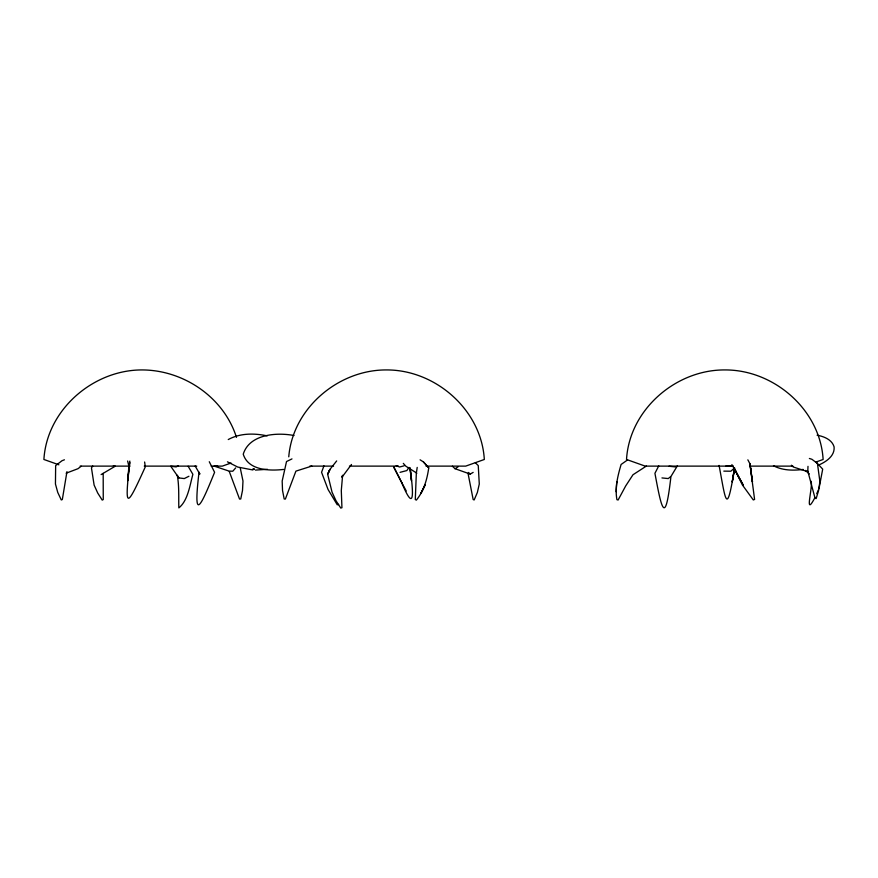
<?xml version="1.0" encoding="UTF-8"?>
<svg xmlns="http://www.w3.org/2000/svg" width="878" height="878" viewBox="0 0 878 878"><rect width="100%" height="100%" fill="white"/><g stroke="black" fill="none" stroke-linecap="round" stroke-linejoin="round"><path stroke-width="1.32" d="M646.351 466.064L632.983 474.757L625.685 485.951L618.123 499.999L616.927 499.681C614.743 487.762 617.761 475.865 621.108 464.473L627.529 459.951M811.096 481.21C813.193 486.5 803.622 519.117 815.058 497.387M807.826 470.564L807.99 466.35M416.381 472.013L415.294 499.582L416.391 500.087C423.898 490.89 427.081 479.421 428.749 467.853L423.416 461.916L420.112 459.82M616.169 491.669L616.751 481.572L616.685 482.659M127.628 461.016L128.923 466.35L127.661 480.628L129.735 462.476C124.577 509.383 126.081 509.416 145.298 466.866L144.618 462.004M198.933 472.946C193.16 522.465 200.173 507.813 214.594 472.298L209.271 461.729M734.348 469.368C726.677 517.054 725.744 500.789 719.071 465.406M288.763 456.845C292.681 408.347 338.293 369.726 386.353 369.934C435.455 369.649 481.451 409.927 484.316 459.479L465.713 466.119L426.017 466.119M670.858 477.237C665.272 525.692 661.782 510.381 654.933 473.286L658.73 465.933M416.556 471.76L417.204 467.403M734.238 469.17L732.241 482.066L734.612 468.611M128.803 467.041L129.845 461.082M818.987 488.673L822.697 469.126L815.662 461.641M66.958 471.629L62.327 499.56L61.262 499.933L57.75 492.426L55.446 484.019L55.654 465.592L62.053 460.698L64.423 459.798M341.794 477.05L342.607 475.272L341.301 490.517L341.937 507.736L340.763 508.066L336.054 500.833L332.06 492.207L327.67 474.318L329.909 469.434L336.669 460.939M816.738 493.655L818.417 489.924M351.485 464.473L342.233 476.875M328.229 473.099L329.909 469.434L327.67 474.318M323.949 465.856L321.567 472.298L328.065 489.507L337.251 504.773L338.612 504.411M677.432 465.757L671.077 476.271L668.268 478.576L661.957 477.928M409.016 467.403L406.832 470.564L400.05 472.342M92.728 466.053L91.455 467.853L94.111 485.062L97.721 493.041L102.199 500.087L103.253 499.582L103.187 473.374M235.677 467.908L232.78 471.212L229.114 471.124L214.067 466.075L217.733 466.152M734.656 467.908L730.803 471.212L723.823 471.124M81.204 466.218L77.999 468.687L66.124 473.198M101.113 474.57L115.259 466.196L113.394 465.647M452.389 466.218L455.002 468.687L457.943 466.975M455.002 468.687L470.213 474.098L473.154 472.386M819.086 464.879C826.352 461.598 834.901 455.923 834.1 446.891C831.971 439.571 823.97 436.487 817.1 435.192M228.258 439.549C240.034 433.052 254.324 433.117 267.197 435.872M178.443 465.735L176.127 466.898L170.727 466.251L178.882 477.928L184.281 478.576L188.913 476.271M734.579 469.159L743.271 485.238L734.579 469.159L742.47 485.073L753.28 499.933L754.586 499.439L749.9 463.716L747.858 459.842M815.651 462.135L823.125 459.479C820.217 409.806 773.979 369.638 724.822 369.934C675.665 369.638 629.427 409.806 626.519 459.479L645.187 466.119L733.229 466.119M231.046 463.024L222.31 466.119L211.214 466.119M291.979 458.898L286.524 461.532L282.178 481.023L282.529 490.473L284.187 499L285.383 499.044L295.919 471.124L311.833 466.075L309.802 466.13M404.089 465.823L399.578 467.008L396.187 465.669M283.627 469.434C269.359 471.069 248.2 470.41 243.239 454.178C249.396 434.215 276.351 432.163 294.042 435.51M267.395 469.302L255.399 470.092M803.161 469.434C793.24 470.707 782.507 470.553 773.507 465.746M80.139 466.119L130.065 466.119M144.266 466.119L196.749 466.119M311.986 466.119L333.552 466.119M349.444 466.119L398.349 466.119M750.284 466.119L792.922 466.119M725.832 466.075L732.812 466.152M252.919 469.971L237.708 467.052L227.446 461.828M669.014 466.251L675.325 466.898M809.373 458.47L811.898 459.293L817.429 463.441L819.898 481.55L818.614 490.429L816.178 498.528L815.091 498.342L807.738 470.86M808.484 471.936L793.306 467.008L791.385 465.23M58.881 464.791L43.9 459.479C46.841 409.719 93.266 369.627 142.466 369.934C183.864 370.176 223.879 397.493 236.467 437.354M416.863 473.176L405.834 466.196L403.309 463.375M805.422 470.421L809.307 473.933M468.479 472.452L470.213 474.098M475.338 462.75L478.258 465.592L479.278 484.019L477.38 492.426L474.175 499.933L473.165 499.56L468.007 473.264M428.749 467.853L423.416 461.916M188.144 466.251L192.875 474.318C189.889 485.194 187.859 500.8 178.838 507.912C178.53 497.387 179.299 485.918 177.268 475.272L178.882 477.928M195.157 466.009L199.701 473.835M406.24 490.956L401.685 482.571C417.193 519.919 411.848 481.868 410.158 467.82M198.823 471.969L199.844 473.955M733.975 467.722L736.324 472.386L731.89 464.638M229.301 471.552L239.529 499.044L240.737 499L242.504 490.473L242.986 481.023L240.265 468.029M410.092 468.962L411.464 480.628L410.092 468.391M425.062 485.062L420.803 493.524L425.062 485.062M253.127 468.995L254.236 469.093L253.127 468.995M402.025 483.174L393.662 466.866L402.025 483.174M750.679 468.49L749.9 463.716L752.479 481.912L750.679 468.49"/></g></svg>
